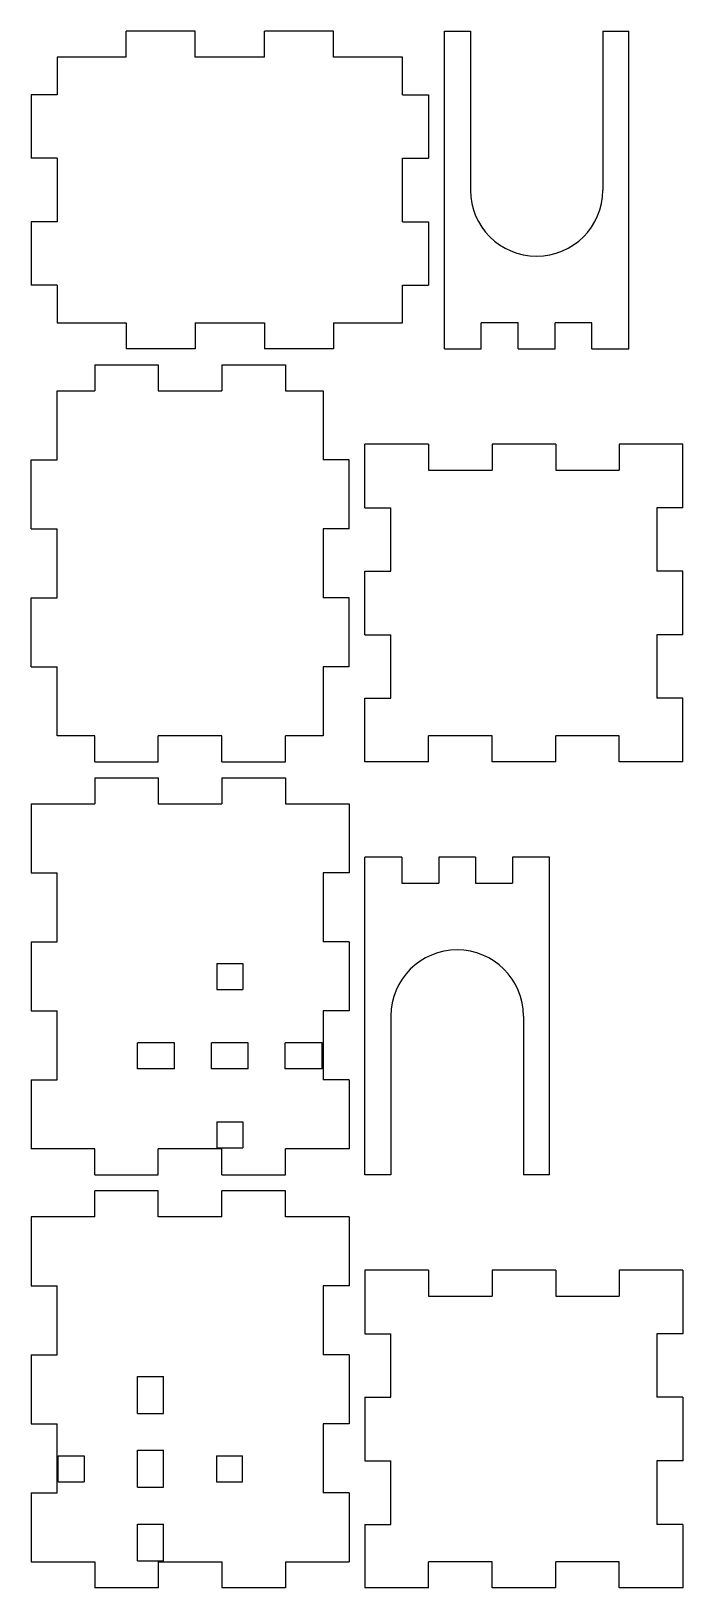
# Model space of a CAD drawing. Extents: x 41 to 164, y 523 to 817.
import ezdxf

# ---------------------------------------------------------------- set-up
doc = ezdxf.new("R2010")
doc.units = 0
doc.header["$LTSCALE"] = 12.7
doc.layers.add('VISIBLE', color=7, linetype='CONTINUOUS')

msp = doc.modelspace()

# ---------------------------------------------------------------- linework, layer by layer
at = {"layer": 'VISIBLE'}
for p, q in [((58.88, 812.22), (58.88, 817.12)), ((71.92, 817.12), (58.88, 817.12)), ((71.92, 812.22), (71.92, 817.12)), ((84.96, 812.22), (84.96, 817.12)), ((98, 817.12), (84.96, 817.12)), ((98, 812.22), (98, 817.12)), ((118.94, 757.12), (118.94, 817.12)), ((118.94, 817.12), (123.84, 817.12)), ((123.84, 817.12), (123.84, 787.12)), ((148.84, 817.12), (148.84, 787.12)), ((148.84, 817.12), (153.74, 817.12)), ((153.74, 757.12), (153.74, 817.12)), ((45.84, 812.22), (45.84, 805.12)), ((58.88, 812.22), (45.84, 812.22)), ((84.96, 812.22), (71.92, 812.22)), ((111.04, 812.22), (98, 812.22)), ((111.04, 805.12), (111.04, 812.22)), ((40.94, 805.12), (40.94, 793.12)), ((45.84, 805.12), (40.94, 805.12)), ((111.04, 805.12), (115.94, 805.12)), ((115.94, 805.12), (115.94, 793.12)), ((45.84, 793.12), (40.94, 793.12)), ((45.84, 793.12), (45.84, 781.12)), ((111.04, 793.12), (115.94, 793.12)), ((111.04, 781.12), (111.04, 793.12)), ((40.94, 781.12), (40.94, 769.12)), ((45.84, 781.12), (40.94, 781.12)), ((111.04, 781.12), (115.94, 781.12)), ((115.94, 781.12), (115.94, 769.12)), ((45.84, 769.12), (40.94, 769.12)), ((45.84, 769.12), (45.84, 762.02)), ((111.04, 769.12), (115.94, 769.12)), ((111.04, 762.02), (111.04, 769.12)), ((45.84, 762.02), (58.88, 762.02)), ((58.88, 762.02), (58.88, 757.12)), ((71.92, 762.02), (84.96, 762.02)), ((71.92, 762.02), (71.92, 757.12)), ((84.96, 762.02), (84.96, 757.12)), ((98, 762.02), (111.04, 762.02)), ((98, 762.02), (98, 757.12)), ((132.86, 762.02), (125.9, 762.02)), ((125.9, 757.12), (125.9, 762.02)), ((132.86, 757.12), (132.86, 762.02)), ((146.78, 762.02), (139.82, 762.02)), ((139.82, 757.12), (139.82, 762.02)), ((146.78, 757.12), (146.78, 762.02)), ((71.92, 757.12), (58.88, 757.12)), ((98, 757.12), (84.96, 757.12)), ((118.94, 757.12), (125.9, 757.12)), ((132.86, 757.12), (139.82, 757.12)), ((146.78, 757.12), (153.74, 757.12)), ((52.94, 754.12), (52.94, 749.22)), ((52.94, 754.12), (64.94, 754.12)), ((64.94, 754.12), (64.94, 749.22)), ((76.94, 754.12), (76.94, 749.22)), ((76.94, 754.12), (88.94, 754.12)), ((88.94, 754.12), (88.94, 749.22)), ((45.84, 736.18), (45.84, 749.22)), ((45.84, 749.22), (52.94, 749.22)), ((64.94, 749.22), (76.94, 749.22)), ((88.94, 749.22), (96.04, 749.22)), ((96.04, 749.22), (96.04, 736.18)), ((115.94, 739.12), (103.94, 739.12)), ((103.94, 727.12), (103.94, 739.12)), ((115.94, 739.12), (115.94, 734.22)), ((127.94, 739.12), (127.94, 734.22)), ((139.94, 739.12), (127.94, 739.12)), ((139.94, 739.12), (139.94, 734.22)), ((151.94, 739.12), (151.94, 734.22)), ((163.94, 739.12), (151.94, 739.12)), ((163.94, 727.12), (163.94, 739.12)), ((40.94, 736.18), (45.84, 736.18)), ((40.94, 723.14), (40.94, 736.18)), ((100.94, 736.18), (96.04, 736.18)), ((100.94, 723.14), (100.94, 736.18)), ((115.94, 734.22), (127.94, 734.22)), ((139.94, 734.22), (151.94, 734.22)), ((103.94, 727.12), (108.84, 727.12)), ((108.84, 715.12), (108.84, 727.12)), ((159.04, 727.12), (159.04, 715.12)), ((163.94, 727.12), (159.04, 727.12)), ((40.94, 723.14), (45.84, 723.14)), ((45.84, 710.1), (45.84, 723.14)), ((100.94, 723.14), (96.04, 723.14)), ((96.04, 723.14), (96.04, 710.1)), ((103.94, 715.12), (108.84, 715.12)), ((103.94, 703.12), (103.94, 715.12)), ((163.94, 715.12), (159.04, 715.12)), ((163.94, 703.12), (163.94, 715.12)), ((40.94, 710.1), (45.84, 710.1)), ((40.94, 697.06), (40.94, 710.1)), ((100.94, 710.1), (96.04, 710.1)), ((100.94, 697.06), (100.94, 710.1)), ((103.94, 703.12), (108.84, 703.12)), ((108.84, 691.12), (108.84, 703.12)), ((159.04, 703.12), (159.04, 691.12)), ((163.94, 703.12), (159.04, 703.12)), ((40.94, 697.06), (45.84, 697.06)), ((45.84, 684.02), (45.84, 697.06)), ((100.94, 697.06), (96.04, 697.06)), ((96.04, 697.06), (96.04, 684.02)), ((103.94, 691.12), (108.84, 691.12)), ((103.94, 679.12), (103.94, 691.12)), ((163.94, 691.12), (159.04, 691.12)), ((163.94, 679.12), (163.94, 691.12)), ((52.94, 684.02), (45.84, 684.02)), ((52.94, 679.12), (52.94, 684.02)), ((76.94, 684.02), (64.94, 684.02)), ((64.94, 679.12), (64.94, 684.02)), ((76.94, 679.12), (76.94, 684.02)), ((96.04, 684.02), (88.94, 684.02)), ((88.94, 679.12), (88.94, 684.02)), ((127.94, 684.02), (115.94, 684.02)), ((115.94, 679.12), (115.94, 684.02)), ((127.94, 679.12), (127.94, 684.02)), ((151.94, 684.02), (139.94, 684.02)), ((139.94, 679.12), (139.94, 684.02)), ((151.94, 679.12), (151.94, 684.02)), ((52.94, 679.12), (64.94, 679.12)), ((76.94, 679.12), (88.94, 679.12)), ((115.94, 679.12), (103.94, 679.12)), ((139.94, 679.12), (127.94, 679.12)), ((163.94, 679.12), (151.94, 679.12)), ((52.94, 676.12), (52.94, 671.22)), ((52.94, 676.12), (64.94, 676.12)), ((64.94, 676.12), (64.94, 671.22)), ((76.94, 676.12), (76.94, 671.22)), ((76.94, 676.12), (88.94, 676.12)), ((88.94, 676.12), (88.94, 671.22)), ((40.94, 671.22), (40.94, 658.18)), ((40.94, 671.22), (52.94, 671.22)), ((64.94, 671.22), (76.94, 671.22)), ((88.94, 671.22), (100.94, 671.22)), ((100.94, 671.22), (100.94, 658.18)), ((103.94, 601.12), (103.94, 661.12)), ((110.9, 661.12), (103.94, 661.12)), ((110.9, 661.12), (110.9, 656.22)), ((117.86, 661.12), (117.86, 656.22)), ((124.82, 661.12), (117.86, 661.12)), ((124.82, 661.12), (124.82, 656.22)), ((131.78, 661.12), (131.78, 656.22)), ((138.74, 661.12), (131.78, 661.12)), ((138.74, 601.12), (138.74, 661.12)), ((40.94, 658.18), (45.84, 658.18)), ((45.84, 645.14), (45.84, 658.18)), ((100.94, 658.18), (96.04, 658.18)), ((96.04, 658.18), (96.04, 645.14)), ((110.9, 656.22), (117.86, 656.22)), ((124.82, 656.22), (131.78, 656.22)), ((40.94, 645.14), (40.94, 632.1)), ((40.94, 645.14), (45.84, 645.14)), ((100.94, 645.14), (96.04, 645.14)), ((100.94, 645.14), (100.94, 632.1)), ((75.99, 641.02), (80.89, 641.02)), ((75.99, 641.02), (75.99, 636.12)), ((80.89, 641.02), (80.89, 636.12)), ((75.99, 636.12), (80.89, 636.12)), ((40.94, 632.1), (45.84, 632.1)), ((45.84, 619.06), (45.84, 632.1)), ((96.04, 632.1), (96.04, 619.06)), ((100.94, 632.1), (96.04, 632.1)), ((108.84, 631.12), (108.84, 601.12)), ((133.84, 631.12), (133.84, 601.12)), ((68, 626.07), (61.04, 626.07)), ((61.04, 621.17), (61.04, 626.07)), ((68, 621.17), (68, 626.07)), ((81.92, 626.07), (74.96, 626.07)), ((74.96, 621.17), (74.96, 626.07)), ((81.92, 621.17), (81.92, 626.07)), ((95.84, 626.07), (88.88, 626.07)), ((88.88, 621.17), (88.88, 626.07)), ((95.84, 621.17), (95.84, 626.07)), ((68, 621.17), (61.04, 621.17)), ((81.92, 621.17), (74.96, 621.17)), ((95.84, 621.17), (88.88, 621.17)), ((40.94, 619.06), (40.94, 606.02)), ((40.94, 619.06), (45.84, 619.06)), ((100.94, 619.06), (96.04, 619.06)), ((100.94, 619.06), (100.94, 606.02)), ((75.99, 611.12), (80.89, 611.12)), ((75.99, 611.12), (75.99, 606.22)), ((80.89, 611.12), (80.89, 606.22)), ((52.94, 606.02), (40.94, 606.02)), ((52.94, 601.12), (52.94, 606.02)), ((76.94, 606.02), (64.94, 606.02)), ((64.94, 601.12), (64.94, 606.02)), ((75.99, 606.22), (80.89, 606.22)), ((76.94, 601.12), (76.94, 606.02)), ((100.94, 606.02), (88.94, 606.02)), ((88.94, 601.12), (88.94, 606.02)), ((52.94, 601.12), (64.94, 601.12)), ((76.94, 601.12), (88.94, 601.12)), ((108.84, 601.12), (103.94, 601.12)), ((138.74, 601.12), (133.84, 601.12)), ((52.94, 593.22), (52.94, 598.12)), ((64.94, 598.12), (52.94, 598.12)), ((64.94, 593.22), (64.94, 598.12)), ((76.94, 593.22), (76.94, 598.12)), ((88.94, 598.12), (76.94, 598.12)), ((88.94, 593.22), (88.94, 598.12)), ((52.94, 593.22), (40.94, 593.22)), ((40.94, 593.22), (40.94, 580.18)), ((76.94, 593.22), (64.94, 593.22)), ((100.94, 593.22), (88.94, 593.22)), ((100.94, 593.22), (100.94, 580.18)), ((103.94, 583.12), (103.94, 571.12)), ((115.94, 583.12), (103.94, 583.12)), ((115.94, 583.12), (115.94, 578.22)), ((127.94, 583.12), (127.94, 578.22)), ((139.94, 583.12), (127.94, 583.12)), ((139.94, 583.12), (139.94, 578.22)), ((151.94, 583.12), (151.94, 578.22)), ((163.94, 583.12), (151.94, 583.12)), ((163.94, 583.12), (163.94, 571.12)), ((40.94, 580.18), (45.84, 580.18)), ((45.84, 567.14), (45.84, 580.18)), ((100.94, 580.18), (96.04, 580.18)), ((96.04, 580.18), (96.04, 567.14)), ((115.94, 578.22), (127.94, 578.22)), ((139.94, 578.22), (151.94, 578.22)), ((103.94, 571.12), (108.84, 571.12)), ((108.84, 559.12), (108.84, 571.12)), ((163.94, 571.12), (159.04, 571.12)), ((159.04, 571.12), (159.04, 559.12)), ((40.94, 567.14), (45.84, 567.14)), ((40.94, 567.14), (40.94, 554.1)), ((100.94, 567.14), (96.04, 567.14)), ((100.94, 567.14), (100.94, 554.1)), ((60.99, 563.02), (65.89, 563.02)), ((60.99, 556.06), (60.99, 563.02)), ((65.89, 556.06), (65.89, 563.02)), ((103.94, 559.12), (103.94, 547.12)), ((103.94, 559.12), (108.84, 559.12)), ((163.94, 559.12), (159.04, 559.12)), ((163.94, 559.12), (163.94, 547.12)), ((60.99, 556.06), (65.89, 556.06)), ((40.94, 554.1), (45.84, 554.1)), ((45.84, 541.06), (45.84, 554.1)), ((100.94, 554.1), (96.04, 554.1)), ((96.04, 554.1), (96.04, 541.06)), ((46.04, 548.07), (50.94, 548.07)), ((46.04, 543.17), (46.04, 548.07)), ((50.94, 548.07), (50.94, 543.17)), ((60.99, 549.1), (65.89, 549.1)), ((60.99, 542.14), (60.99, 549.1)), ((65.89, 542.14), (65.89, 549.1)), ((75.94, 548.07), (80.84, 548.07)), ((75.94, 548.07), (75.94, 543.17)), ((80.84, 543.17), (80.84, 548.07)), ((103.94, 547.12), (108.84, 547.12)), ((108.84, 535.12), (108.84, 547.12)), ((163.94, 547.12), (159.04, 547.12)), ((159.04, 547.12), (159.04, 535.12)), ((40.94, 541.06), (45.84, 541.06)), ((40.94, 541.06), (40.94, 528.02)), ((46.04, 543.17), (50.94, 543.17)), ((60.99, 542.14), (65.89, 542.14)), ((75.94, 543.17), (80.84, 543.17)), ((100.94, 541.06), (96.04, 541.06)), ((100.94, 541.06), (100.94, 528.02)), ((60.99, 535.18), (65.89, 535.18)), ((60.99, 528.22), (60.99, 535.18)), ((65.89, 528.22), (65.89, 535.18)), ((103.94, 535.12), (103.94, 523.12)), ((103.94, 535.12), (108.84, 535.12)), ((163.94, 535.12), (159.04, 535.12)), ((163.94, 535.12), (163.94, 523.12)), ((40.94, 528.02), (52.94, 528.02)), ((52.94, 528.02), (52.94, 523.12)), ((60.99, 528.22), (65.89, 528.22)), ((64.94, 528.02), (76.94, 528.02)), ((64.94, 528.02), (64.94, 523.12)), ((76.94, 528.02), (76.94, 523.12)), ((88.94, 528.02), (100.94, 528.02)), ((88.94, 528.02), (88.94, 523.12)), ((127.94, 528.02), (115.94, 528.02)), ((115.94, 523.12), (115.94, 528.02)), ((127.94, 523.12), (127.94, 528.02)), ((151.94, 528.02), (139.94, 528.02)), ((139.94, 523.12), (139.94, 528.02)), ((151.94, 523.12), (151.94, 528.02)), ((64.94, 523.12), (52.94, 523.12)), ((88.94, 523.12), (76.94, 523.12)), ((115.94, 523.12), (103.94, 523.12)), ((139.94, 523.12), (127.94, 523.12)), ((163.94, 523.12), (151.94, 523.12))]:
    msp.add_line(p, q, dxfattribs=at)
for centre, start, end in [((136.34, 787.12), 180, 0), ((121.34, 631.12), 0, 180)]:
    msp.add_arc(centre, 12.5, start, end, dxfattribs=at)

doc.saveas('drawing.dxf')
